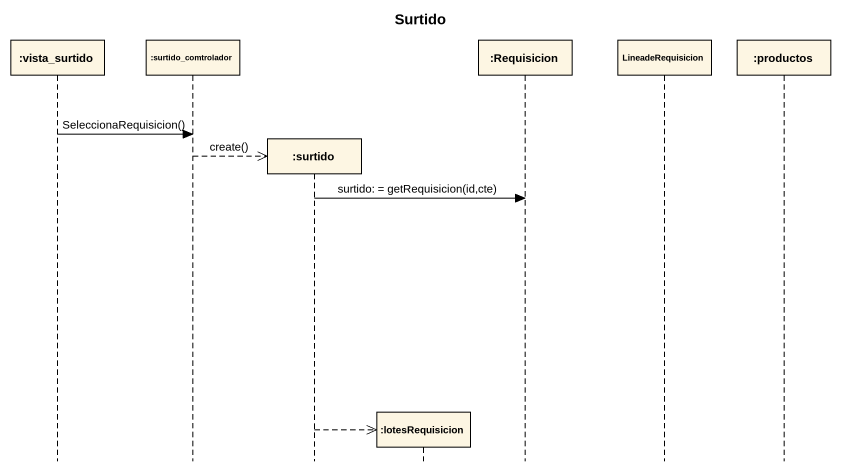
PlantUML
@startuml
title Surtido
hide footbox
participant ":vista_surtido" as vista_surtido
participant ":surtido_comtrolador" as surtido_comtrolador
participant ":surtido" as surtido
participant ":lotesRequisicion" as lotesRequisicion
participant ":Requisicion" as Requisicion
participant LineadeRequisicion
participant ":productos" as productos

vista_surtido -> surtido_comtrolador : SeleccionaRequisicion()
surtido_comtrolador -->> surtido ** : create()
surtido -> Requisicion : surtido: = getRequisicion(id,cte)
surtido -->> lotesRequisicion **
@enduml
